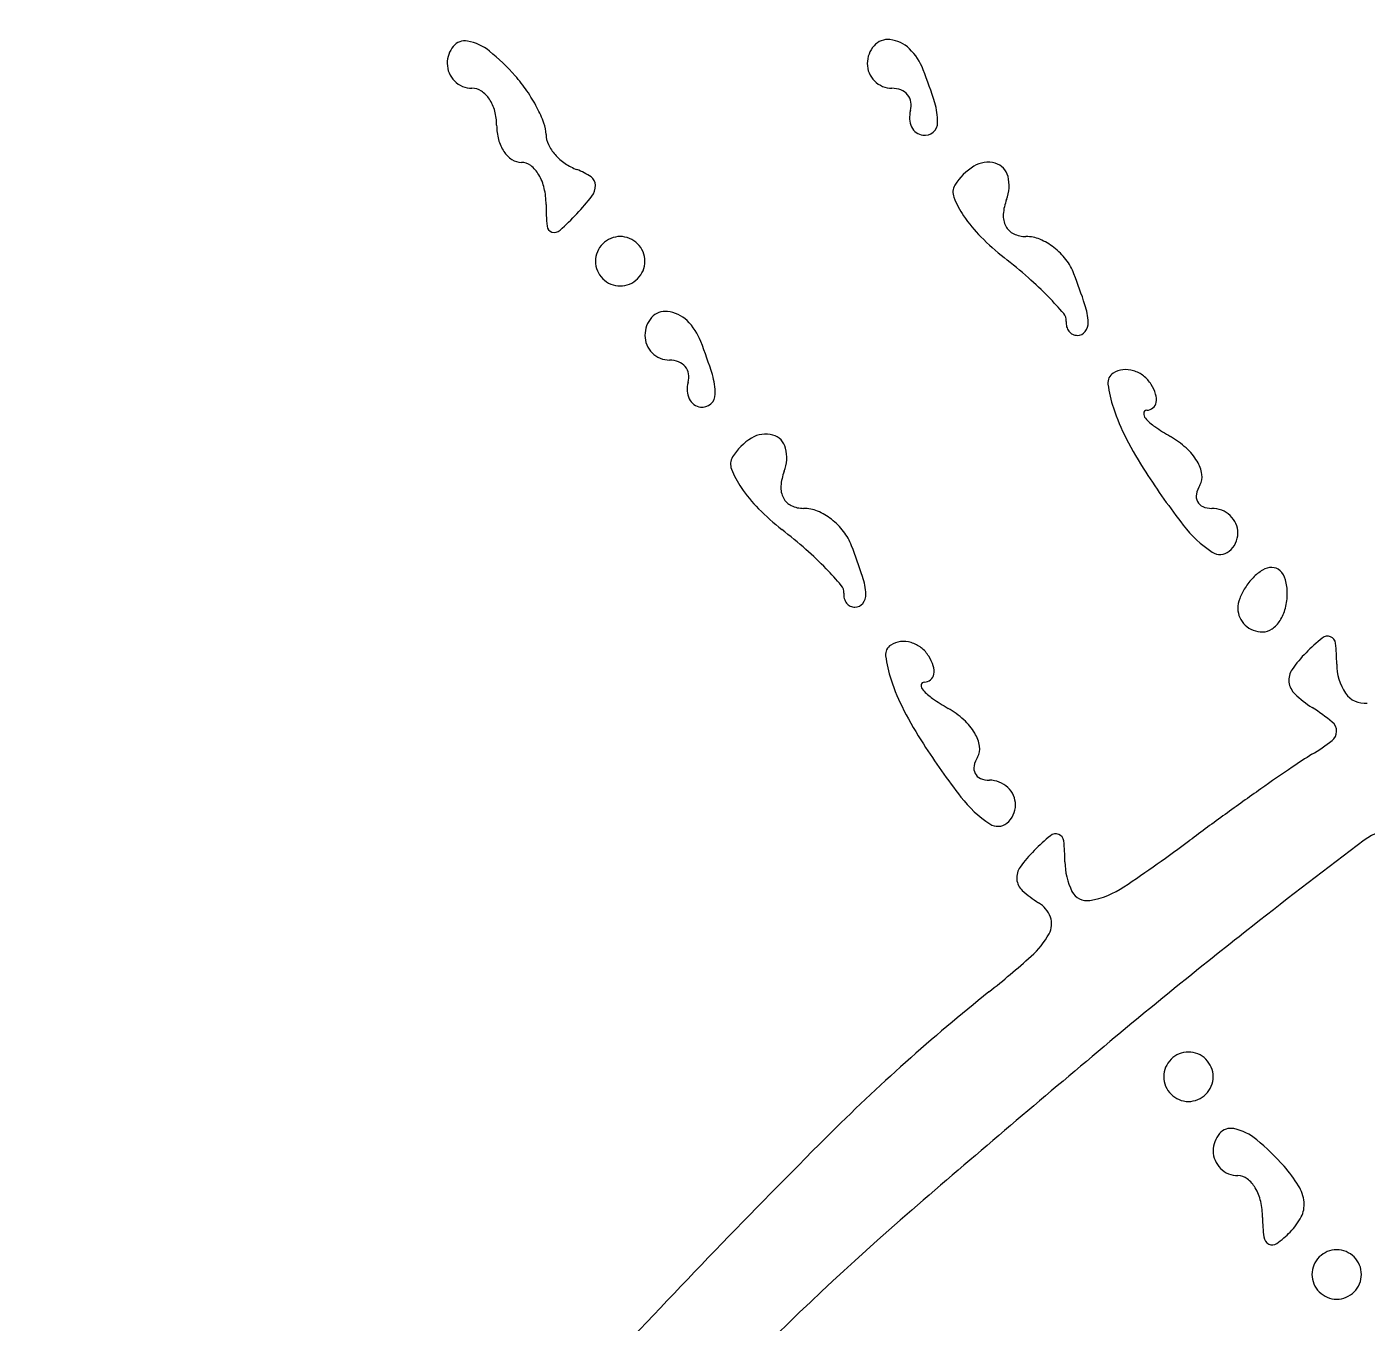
# Model space of a CAD drawing. Header units: metres. Extents: x -22 to 82, y -7 to 32.
# Drawn here: x 10.0209 to 10.1357, y 28.1627 to 28.2737 of the extents above; entities that cross this region are included whole.
import ezdxf

# ---------------------------------------------------------------- set-up
doc = ezdxf.new("R2010")
doc.units = ezdxf.units.M
doc.header["$LTSCALE"] = 2
doc.header["$MEASUREMENT"] = 0
doc.layers.add('ZSILUETAEDIFICIO', color=253, linetype='CONTINUOUS')
doc.layers.add('ZVEREDA', color=253, linetype='CONTINUOUS')

msp = doc.modelspace()

# ---------------------------------------------------------------- hatches: boundary and pattern name
at = {"layer": 'ZVEREDA'}
h = msp.add_hatch(dxfattribs=at)
h.set_pattern_fill('AR-SAND', color=256, scale=0.08)
h.set_pattern_definition([(37.50000000000001, (100.3217642182751, 117.4581959786875), (-0.0050394686487687, 0.1541459015210527), [0, -0.1216, 0, -0.136, 0, -0.13]), (7.499999999999999, (100.3217642182751, 117.4581959786875), (0.1415821364214182, 0.2257716852183792), [0, -0.0656, 0, -0.1096, 0, -0.042]), (327.5, (100.2233642182753, 117.4581959786875), (0.2491313489401196, 0.0004527242829572), [0, -0.04, 0, -0.144, 0, -0.188]), (317.5, (100.2233642182753, 117.4581959786875), (0.2404901283657835, 0.0702140451947399), [0, -0.02, 0, -0.0944, 0, -0.108])])
h.paths.add_polyline_path([(31.4583351261974, 30.10001185127862), (-5.580466054143699, 30.14202237673669), (-5.496152509190097, 24.7095630808688), (0.5053741138006274, 24.71459050236479), (0.5053741138006274, 23.02514520136083), (2.905374113800207, 23.02514520136083), (2.905811148500817, 24.71459050236479), (7.70575982083821, 24.71459050236479), (7.70575982083821, 23.02524487001511), (10.1053227861378, 23.02524487001511), (10.1057598208379, 24.71459050236479), (12.50561829493628, 24.71459050236479), (14.90575982083172, 24.71459050236479), (14.90575982083172, 23.02514520136083), (17.30547676903481, 23.02514520136083), (17.30591380373539, 24.71459050236479), (22.10547676902863, 24.63459050236452), (22.10547676902863, 23.02461800278962), (24.5050398048495, 23.02461800278962), (24.5050398048495, 24.63406330379348), (31.4583221007949, 24.61459050236454), (29.30561829493013, 24.61459050236454), (29.30561829493013, 20.61092766967829), (30.50572014345363, 20.61326742045304), (30.50572014345363, 24.61459050236454), (31.4583221007949, 24.61459050236454)])
h.paths.add_polyline_path([(3.274978631708791, 29.84745587849517), (21.85115500656482, 29.84745587849517), (21.85115500656482, 26.26298918530352), (3.274978631708791, 26.26298918530352)], flags=16)
edge = h.paths.add_edge_path(flags=0)
edge.add_line((4.190763625501631, 28.45334721717251), (4.191796270515823, 28.45334721717251))
edge.add_arc((4.030850849770815, 28.47872758158093), 0.1629343160792154, 351.0385129392877, 357.3660182868147)
edge.add_arc((4.112611057247875, 28.47496619707363), 0.0810876329450389, 344.53720768220717, 357.3660765305271, ccw=False)
edge = h.paths.add_edge_path(flags=0)
edge.add_arc((4.129473601766023, 28.48361260777853), 0.0424070857397566, 8.446156974039805, 17.04280200703507)
edge.add_arc((4.048520085864993, 28.46875624364435), 0.1245244297232045, 3.3254775150875844, 12.657113459455672, ccw=False)
edge.add_arc((4.009668740244905, 28.46649875537224), 0.1634413066505545, 3.325477516473139, 5.867953198212037)
edge.add_arc((4.024461425057098, 28.46801930679646), 0.148570677863494, 5.867861931155238, 8.446156969658695)
edge = h.paths.add_edge_path(flags=0)
edge.add_arc((4.187625943115307, 27.71049756740979), 0.005506773619038, 0, 44.649192788606285, ccw=False)
edge.add_line((4.193132716734738, 27.71049756740979), (4.193170576032799, 27.71059180186387))
edge.add_arc((4.083131412969806, 27.72142825678299), 0.110571452748189, 354.3757511834748, 357.7808422671732)
edge.add_arc((4.083495542828814, 27.72707965905653), 0.1105714527485412, 354.8460124112327, 363.6003750095574)
edge.add_arc((4.265141154600997, 27.71569919341579), 0.0736096129205384, 165.585485692761, 181.0365879312016)
edge = h.paths.add_edge_path(flags=0)
edge.add_ellipse((4.155844521799992, 27.55226263330349), major_axis=(-0.004886144824328529, 0.5517489951021792), ratio=0.0764573230342362, start_angle=264.41174822548277, end_angle=281.9145976805995, ccw=False)
edge.add_arc((-177.0033036909715, 27.24610176780652), 181.2017851309283, -3.410605131648481e-12, 0.07993633669821065, ccw=False)
edge.add_line((4.198481439956822, 27.24610176779618), (4.210484766247419, 27.6590139235833))
edge.add_ellipse((4.18687514976483, 27.77778923014426), major_axis=(0.01575538398604225, -0.1077800230216994), ratio=0.5161088083865675, start_angle=337.05526251174393, end_angle=345.80434126128097, ccw=False)
edge = h.paths.add_edge_path(flags=0)
edge.add_arc((387.0379938681306, 26.57348742740584), 383.1770730560518, 179.7962796488156, 179.8227156500893, ccw=False)
edge.add_arc((63.47661150482531, 27.72394417231078), 59.61364541384286, 179.6242268241421, 179.7962796450261, ccw=False)
edge.add_arc((107.9126775625507, 27.43250698258277), 104.0506671673548, 179.4892207827528, 179.6242268252662, ccw=False)
edge.add_arc((4.908773407262004, 28.32581589378475), 1.043191389333353, 173.5744382351789, 178.1175676432889, ccw=False)
edge.add_arc((3.941956756071903, 28.43638332363668), 0.0700943375474026, 136.9440126095541, 174.9430767679891, ccw=False)
edge.add_arc((3.939591411760631, 28.44492007257332), 0.0627084935053294, 98.57263522089539, 141.1716653543758, ccw=False)
edge.add_arc((3.971787529488921, 28.27408536092594), 0.2365196678389941, 91.78341864015289, 100.1162303726033, ccw=False)
edge.add_arc((4.161354391850892, 22.18584956753244), 6.327705978506592, 91.01273401402932, 91.78341864030182, ccw=False)
edge.add_line((4.049514576590127, 28.51256710557305), (4.169165289891879, 28.51468221717266))
edge.add_line((4.169165289891879, 28.51468221717232), (4.179750299263304, 28.53043944484654))
edge.add_arc((4.190827730734469, 28.52494372944767), 0.0123657743692955, 51.76101418273163, 153.6131534045893, ccw=False)
edge.add_line((4.198481439891822, 28.53465625290397), (4.198481439891822, 28.53636044799151))
edge.add_arc((4.193339192636984, 28.51586697619842), 0.0211287740527576, 75.9140893002533, 183.0668013861589)
edge.add_line((4.172240678425823, 28.51473658199643), (4.049514576590127, 28.51256710557305))
edge.add_arc((4.161354391844498, 22.18584956753244), 6.327705978506354, 91.01273401397248, 91.78341864024476)
edge.add_arc((3.971787529489319, 28.27408536092594), 0.2365196678390667, 91.78341864027549, 100.1162378328985)
edge.add_arc((3.941258338745911, 28.44519436956017), 0.0627084935053418, 100.1162378329312, 120.5228893311077)
edge.add_arc((3.942263761789718, 28.43729516592452), 0.0700943375474093, 117.9506432260986, 158.4595108276586)
edge.add_arc((4.001405707587139, 28.41591235581501), 0.1329691207264811, 159.2459526752788, 175.8968395766796)
edge.add_arc((4.909294928725814, 28.35078371074917), 1.04319138933335, 175.8968395763732, 179.4892207827571)
edge.add_arc((107.9126775622392, 27.43250698108915), 104.0506671670563, 179.4892207819287, 179.6242268244366)
edge.add_arc((63.47661150489225, 27.72394417644966), 59.6136454138861, 179.6242268281098, 179.7962796489794)
edge.add_arc((387.0379938451551, 26.57348740949783), 383.1770730331307, 179.7962796461218, 179.8227156473993)
edge.add_line((3.862755088178147, 27.75911035599103), (3.884622839891307, 27.72070371717251))
edge.add_arc((3.929255688633731, 27.74845655913333), 0.0525576961415898, 211.8734753522308, 222.0820973833024)
edge.add_arc((3.940104661909288, 27.75825274944765), 0.0671749997825091, 222.0818102784924, 230.2563674642507)
edge.add_arc((3.958449832274908, 27.78343227505326), 0.0982851158739191, 231.4181484407944, 254.9741783521728)
edge.add_arc((3.959368323424485, 27.7758030788865), 0.0911999037654329, 253.1739702547738, 268.217256623099)
edge.add_arc((3.968627737210397, 41.24924821526616), 13.56460629090511, 269.9489048779313, 270.3532500274084)
edge.add_arc((4.049525169780992, 16.95504494612499), 10.72985513343538, 89.5075836061958, 89.98540653837108, ccw=False)
edge.add_arc((4.130247462298712, 27.54011210430104), 0.1448483138350315, 64.17034698782749, 85.44946313993978, ccw=False)
edge.add_arc((4.191746138397974, 27.66642980881176), 0.0043674083606586, 1.4282544963651844, 68.34992075025048, ccw=False)
edge.add_arc((4.197384248272812, 27.67701561994579), 0.0105538936861254, 212.0429010611537, 263.0773218994982, ccw=False)
edge.add_arc((4.200612712082403, 27.70999352945552), 0.0404527841329601, 231.8085000024286, 252.4850053579366, ccw=False)
edge.add_arc((4.161788889977004, 27.66257060467501), 0.0208577567284913, 48.53142696656482, 82.63062587060486)
edge.add_arc((4.11933816690663, 27.13308106570912), 0.5520225538390414, 85.31102351279071, 89.99478211468639)
edge.add_arc((4.118411279294634, 16.9552485283175), 10.72985513343608, 89.99478211606726, 90.35325002811415)
edge.add_arc((4.073781246147718, 41.2494889468843), 13.56460629090747, 269.50474175352076, 269.9090879921701, ccw=False)
edge.add_arc((3.956613111675125, 27.77658927219733), 0.0911999037654514, 239.2648217281377, 269.94890487625094, ccw=False)
edge.add_arc((3.940104661909288, 27.75825274944765), 0.0671749997825307, 215.766892496466, 243.3781184107606, ccw=False)
edge.add_line((3.885598753388649, 27.71898970661965), (3.862755088177721, 27.75911035598011))
edge = h.paths.add_edge_path(flags=0)
edge.add_arc((3.982208672812931, 27.77710128656037), 0.0039699795081061, 57.093542815945284, 128.0095147918335, ccw=False)
edge.add_arc((3.983777369758798, 27.77691396217733), 0.0035691351575788, -36.39606693346491, 80.51639118771561, ccw=False)
edge.add_arc((3.985008823383225, 27.77555727172944), 0.0018093348073117, 293.7971605359992, 335.12409378026587, ccw=False)
edge.add_arc((3.984854518882713, 27.77590723729099), 0.002191808038586, 257.1681723130867, 293.7964911424778, ccw=False)
edge.add_arc((3.98554989726631, 27.77896024180501), 0.0053230039216045, 238.282669802615, 257.1684968903267, ccw=False)
edge.add_arc((3.980302814458611, 27.77683864407101), 0.0034331700992157, 99.02971341141892, 315.4979837284754, ccw=False)
edge = h.paths.add_edge_path(flags=0)
edge.add_arc((4.003867887505493, 27.77651366478631), 0.0041965817445002, 179.5419055987072, 270.4580944011244)
edge.add_arc((4.003949051078308, 27.77651352882827), 0.0041965817444636, 269.3499522369119, 383.1232100615633)
edge.add_arc((4.003864094692489, 27.77672872215237), 0.0041965817444639, 19.96411019100292, 182.4788541983977)
edge = h.paths.add_edge_path(flags=0)
edge.add_arc((3.979353550216473, 28.42993420992462), 0.0009651872828333, 125.0907544769644, 237.6009057839097)
edge.add_arc((3.995965221876986, 28.40704187017155), 0.0279429480104366, 127.8062335931203, 268.779035296377)
edge.add_line((3.995369806797299, 28.37910526650563), (4.002718144077988, 28.38645734180113))
edge.add_arc((4.10007393273122, 28.38764962442366), 0.0973630891154655, 166.3647067637932, 180.7016464897838, ccw=False)
edge.add_arc((3.991574634341134, 28.42003595056144), 0.0167827455633406, 325.7976337708378, 488.477492724186)
edge.add_arc((3.995342312636922, 28.45231582363164), 0.0238394652163404, 233.4109544616884, 272.5958997522416)
edge.add_arc((3.987035091752404, 28.42505208948006), 0.0100004255996245, 20.17316381762081, 145.4473270086913)

# ---------------------------------------------------------------- linework, layer by layer
at = {"layer": 'ZSILUETAEDIFICIO'}
for centre, radius, start, end in [((10.05926056609562, 28.27051156450926), 0.0023262869863181, 140.8533679700917, 179.999957024464), ((10.05844722426792, 28.27117365910595), 0.001277528585414, 79.7795377322717, 140.8537067130505), ((10.05793542401463, 28.26833528495951), 0.0041616761709196, 51.02519714763803, 79.77886607582604), ((10.04918482558134, 28.25751912465103), 0.0180743429445601, 41.36193087742024, 51.02589323190267), ((10.09518205939301, 28.27051158091245), 0.0022927802834161, 138.3574315333408, 180.0003663064527), ((10.09465754242981, 28.27097795346003), 0.0015909103539334, 83.70328894718182, 138.3570886240966), ((10.094520477792, 28.26973551688599), 0.0028408844957049, 45.84961039004155, 83.70387929298451), ((10.09302650946691, 28.26819664417718), 0.0049856620061022, 20.99348345998947, 45.84903031112815), ((10.05903256998161, 28.27051158941055), 0.0020982908724627, 180.0006323074643, 202.6246928853807), ((10.09498756998192, 28.27051158940947), 0.0020982908724451, 180.0006322764197, 202.6246928519422), ((10.05906122961849, 28.27052347532327), 0.0021293174229968, 202.6232414673759, 224.9992115355853), ((10.0524523711922, 28.26039616121477), 0.0137207015160601, 34.48271882309994, 41.36141729802721), ((10.09501622961781, 28.27052347532327), 0.0021293174226753, 202.6232414720938, 224.9992115442445), ((10.05364863908451, 28.25308630044867), 0.0471631342328653, 17.35199744817643, 20.99318161337336), ((10.0590611881787, 28.27052351676252), 0.0021293174227384, 225.0007884644147, 247.3767585358996), ((10.05904930226484, 28.27049485712593), 0.0020982908719275, 247.3753071490038, 269.9993677235803), ((10.0590492854642, 28.26694357134767), 0.0014529949063685, 56.28186751974362, 90.00025058175747), ((10.05847845454602, 28.26608829282281), 0.002481269816761, 33.68972275914614, 56.2811010655135), ((10.05218804653049, 28.26021443014412), 0.0140414719737303, 27.72279008698967, 34.48333475473525), ((10.09501618817848, 28.27052351676252), 0.0021293174227384, 225.0007884644147, 247.3767585358996), ((10.0950043022647, 28.27049485712593), 0.0020982908719275, 247.3753071490038, 269.9993677235803), ((10.09500430840512, 28.26630799835135), 0.0020885679030476, 68.47027624744041, 90.00080367121862), ((10.09524764829101, 28.2669249092595), 0.0014253987190432, 39.80499403431156, 68.46887191090808), ((10.05767867971173, 28.26555510876483), 0.0034424800046196, 14.84201828874485, 33.68983058941453), ((10.09533642343632, 28.26699887522147), 0.0013098479083298, 9.652101876917415, 39.80539092403471), ((10.09498487846278, 28.26693907078834), 0.0016664435313861, 344.4762048491748, 9.652650250082255), ((10.09341126298412, 28.26551046833384), 0.0055046872271082, 359.6614384862944, 17.3530690970295), ((10.05642957460282, 28.26522407917315), 0.0047347045065357, 359.9998436623675, 14.84227105837175), ((10.05415680099873, 28.26124917453154), 0.011817356399263, 20.65052826095055, 27.72224918670631), ((10.09883764720212, 28.26586888104367), 0.0023321978689159, 164.4762265470816, 182.9208364157786), ((10.09818057289132, 28.26583532967902), 0.0016742675208132, 182.919953146504, 206.5644094412795), ((10.0658989836158, 28.26522405333668), 0.0047347045065238, 179.999843684384, 194.8422710810539), ((10.06260220783841, 28.26443207807392), 0.0027920712709801, 0.0002704687845497524, 20.65089578766559), ((10.09789114097413, 28.26569063578978), 0.0013506826694578, 206.5650930433975, 233.3497202921295), ((10.09780816209079, 28.26557911977517), 0.0012116815308488, 233.3500179937054, 262.4057076095124), ((10.09779635142939, 28.26549042087896), 0.0011221997692989, 262.4049330348536, 310.9069369068707), ((10.0978014432755, 28.26548455269955), 0.0011144304455375, 310.9066483622269, 359.6600863251186), ((10.064649878507, 28.26489302374176), 0.0034424800037987, 194.8420182687308, 213.6898305673759), ((10.0673244134571, 28.26443211069596), 0.0019301343478288, 180.0005771276265, 206.051343605214), ((10.06910378605812, 28.26530184915464), 0.0039106928136348, 206.0501031441229, 221.4121175417206), ((10.06385010367401, 28.26435983968628), 0.0024812698182625, 213.6897227591461, 236.2811010626247), ((10.0632792727549, 28.26350456116052), 0.001452994906472, 236.2818675247009, 270.0002505817574), ((10.069663368725, 28.26579549587814), 0.0046568964348052, 221.4130206028392, 235.5224737042101), ((10.06327926444263, 28.26073376423631), 0.0013178020180398, 52.24678315479512, 89.99936230536933), ((10.06240179447849, 28.25960049948799), 0.0027510649124188, 30.46666815798878, 52.24841555116916), ((10.06960676466147, 28.26571301085448), 0.0045568574517778, 235.5220725897833, 249.8634797691657), ((10.06614342323724, 28.25626742765303), 0.0055036482929314, 55.66462251692084, 69.86425808053556), ((10.10461819792613, 28.2574967519555), 0.0049629486388698, 121.639366132013, 148.2826912782241), ((10.10322585386962, 28.25975650490301), 0.0023086869042916, 74.48054181245124, 121.6395006618846), ((10.10342688651582, 28.26048052467331), 0.0015572757305985, 13.71587870722634, 74.47981059875747), ((10.06121065459931, 28.2588998893093), 0.0041329725902719, 13.02433637825252, 30.46557160090794), ((10.06876040160682, 28.26009873254867), 0.0008638775026885, 359.9989192837146, 55.66305826263999), ((10.06807324790563, 28.26009870009995), 0.0015510312037736, 322.7138406903783, 0.0005967439540558026), ((10.10138927291862, 28.25949232847512), 0.001167124308082, 148.2828592351945, 201.3884352240214), ((10.10172414644222, 28.26006492513534), 0.0033100012464174, 339.006294273019, 13.71615255468123), ((10.05929189003632, 28.25845610576226), 0.0061023890731491, 359.999629054397, 13.02381793763857), ((10.05450476819462, 28.27043025843966), 0.018605201936613, 316.6681360510613, 322.713042893422), ((10.10779864224222, 28.26200256202549), 0.0080505309939116, 201.387914600495, 214.1765642740186), ((10.10895135040593, 28.25729160772596), 0.0044310430363939, 159.0067212002072, 175.8672623712925), ((10.0852597595115, 28.25845601348902), 0.0198654804022103, 179.9998478157725, 185.3796207334096), ((10.06606924726864, 28.25664887805181), 0.0005900686391848, 185.3811211417348, 253.3019536732251), ((10.0486488311214, 28.27595441631433), 0.0266555633686155, 312.3044183515766, 316.6686832287836), ((10.1117175015263, 28.26466352434181), 0.0127874264473556, 214.176752962977, 224.6719559204345), ((10.10642284710212, 28.25747430570482), 0.0018959478687447, 175.8672741531185, 207.655574995974), ((10.10605430198689, 28.25728114601384), 0.0014798515252502, 207.6544243433596, 244.7269042741085), ((10.0661062076444, 28.25677200133515), 0.0007186198421401, 253.2999530793061, 312.3033761942776), ((10.0717511881783, 28.25357961574451), 0.0021293174234792, 112.6232414410386, 134.9992115139558), ((10.07173930226483, 28.25360827538231), 0.0020982908719379, 90.0006322764197, 112.6246928509962), ((10.07173925595433, 28.25360827538231), 0.0020982908719275, 67.37530714900383, 89.9993677235803), ((10.07172737004041, 28.25357961574565), 0.0021293174227384, 45.0007884644147, 67.37675853589961), ((10.1178342840733, 28.27071064885428), 0.0213887486477905, 224.6719304617319, 231.8114244012577), ((10.10647686632302, 28.25817627078646), 0.0024697045323634, 244.7278499873875, 270.0002966417357), ((10.10647686690231, 28.25260167351178), 0.0031048927424093, 67.4131626710614, 89.99977473515328), ((10.10566323718399, 28.25064571092713), 0.0052233315425615, 52.11352928059834, 67.41348440416948), ((10.071722569982, 28.25359154309768), 0.002098290872837, 157.3753071194073, 179.9993676925357), ((10.071751229618, 28.25357965718604), 0.0021293174221787, 135.0007884860441, 157.3767585561473), ((10.07172732860113, 28.25357965718496), 0.0021293174226753, 22.6232414720938, 44.99921154424447), ((10.07175598823713, 28.25359154309888), 0.0020982908724451, 0.0006322764196846798, 22.62469285194217), ((10.10535008046031, 28.25024318282254), 0.0057333276279937, 37.49722519445973, 52.11392547064872), ((10.071722569982, 28.25359158941052), 0.0020982908728825, 180.0006323074643, 202.6246928805928), ((10.07175598823713, 28.25359158940938), 0.0020982908723822, 337.3753071480579, 359.9993677235803), ((10.07411072585799, 28.21512499625601), 0.049332636503951, 48.68839525576019, 51.81150945410001), ((10.10602990734313, 28.25076487895132), 0.0048763962223145, 20.99299237685593, 37.4963030554529), ((10.071751229618, 28.25360347532211), 0.0021293174221929, 202.6232414438527, 224.9992115139558), ((10.0717511881783, 28.25360351676363), 0.0021293174236129, 225.0007884860441, 247.3767585589613), ((10.07172737004041, 28.25360351676255), 0.0021293174226753, 292.6232414641004, 314.9992115355853), ((10.07172732860113, 28.2536034753233), 0.002129317422616, 315.0007884557555, 337.3767585279062), ((10.08657330033952, 28.22930503720573), 0.0304543599925003, 44.2059364760111, 48.68841579214764), ((10.05758987793641, 28.23217665520417), 0.0567604834839011, 18.16149074850219, 20.99359155429639), ((10.07173930226483, 28.25357485712584), 0.0020982908719275, 247.3753071490038, 269.9993677235803), ((10.07173925595433, 28.25357485712584), 0.0020982908719379, 270.0006322764197, 292.6246928509962), ((10.08653738714412, 28.22927034494847), 0.0305042927573683, 40.5848226390925, 44.20561462617007), ((10.10598309708598, 28.24805148021716), 0.0058300041139568, 3.08923604388809, 18.16169740555153), ((10.07614705939324, 28.24724658091151), 0.0022927802838708, 138.3574315163526, 180.0003662837326), ((10.0756225424295, 28.24771295346051), 0.0015909103532914, 83.70328894537309, 138.3570886254439), ((10.0754854777922, 28.24647051688504), 0.002840884496559, 45.84961040281983, 83.70387930409882), ((10.10901431275329, 28.24852505521596), 0.0009077380200406, 354.7925006336019, 40.58574770795982), ((10.0739915094675, 28.24493164417737), 0.0049856620056223, 20.99348345942816, 45.84903031307321), ((10.11122462582975, 28.24832356631424), 0.0013117397730799, 174.7906323818316, 194.910565450102), ((10.11098743050363, 28.24826045502965), 0.0010662919084626, 194.9130759940864, 218.4146690738311), ((10.11089044885583, 28.24818352453877), 0.0009425028132933, 218.4135569528994, 243.6441173639306), ((10.11086677539814, 28.24812331222893), 0.0008767459747889, 270.0002425282811, 321.4533253898159), ((10.1106414037429, 28.24830289665852), 0.0011649177121398, 321.4527187827546, 3.08878083815712), ((10.07595256998161, 28.24724658941028), 0.0020982908723753, 180.0006323012502, 202.6246928796467), ((10.07598122961801, 28.24725847532204), 0.0021293174221929, 202.6232414438527, 224.9992115139558), ((10.0346136390842, 28.22982130045585), 0.0471631342306832, 17.35199743974814, 20.99318160491031), ((10.11086677365464, 28.24813575011478), 0.0008891838606527, 243.6444409484495, 270.0003514806946), ((10.0759811881787, 28.24725851676362), 0.0021293174237878, 225.000788477385, 247.3767585476727), ((10.07596930226489, 28.24722985712583), 0.0020982908719275, 247.3753071490038, 269.9993677235803), ((10.07596930840492, 28.24304299835245), 0.00208856790199, 68.47027623598741, 90.00080365873823), ((10.0762126482912, 28.24365990925827), 0.001425398719771, 39.80499406940559, 68.46887194469016), ((10.07630142343601, 28.24373387522115), 0.0013098479088162, 9.652101883392666, 39.80539091894729), ((10.07594987846352, 28.2436740707883), 0.0016664435309479, 344.4762048449838, 9.65265025269222), ((10.11443521088833, 28.24320594188003), 0.0009466328261696, 121.7180045402453, 187.4078421395462), ((10.11499854530322, 28.24229434378162), 0.0020182469143368, 96.39912485865683, 121.7161728395623), ((10.11503166812031, 28.24199964247083), 0.002314803787937999, 73.55623763826397, 96.40087932696788), ((10.11496613565015, 28.24177764570879), 0.0025462709928756, 51.903491021767, 73.55600066610022), ((10.07980264720231, 28.24260388104386), 0.0023321978689275, 164.4762265524596, 182.9208364213617), ((10.07437626298474, 28.24224546833244), 0.005504687226646999, 359.6614385028267, 17.35306911340452), ((10.12455073954581, 28.24452109095682), 0.0111472963886626, 187.4076555053179, 198.2346840293229), ((10.11481204889949, 28.24158116675846), 0.0027959642113654, 31.71685099673588, 51.90273458505327), ((10.11392069197132, 28.24103021087018), 0.0038438523545175, 18.07743622035185, 31.71787061832077), ((10.079145572892, 28.24257032967904), 0.0016742675212199, 182.9199531457213, 206.5644094343136), ((10.07885614097432, 28.24242563578883), 0.0013506826689995, 206.5650930088852, 233.3497202536106), ((10.07876644327573, 28.24221955270013), 0.0011144304455402, 310.9066483215909, 359.6600863017468), ((10.11617262044891, 28.24176530153647), 0.0014749833936763, 350.1939253745461, 18.0763861293163), ((10.0787731620905, 28.24231411977581), 0.0012116815314648, 233.3500180129596, 262.4057076350885), ((10.07876135142965, 28.2422254208783), 0.0011221997684856, 262.4049330302539, 310.9069369121464), ((10.13103228219211, 28.24665634299413), 0.0179714957065411, 198.2343225949169, 207.2828096371027), ((10.11713125961913, 28.24054236987706), 0.0005824106814383, 175.0408881269517, 222.1849129229219), ((10.11681790247872, 28.24056955308049), 0.0002678767030132, 92.14973625504089, 175.0394658633141), ((10.11677354990772, 28.24174932656734), 0.0009127301882819, 272.1539213002827, 308.9115646858911), ((10.1168560381391, 28.24164717512946), 0.0007814319628286, 308.9099464717823, 350.1942905017452), ((10.12021327887601, 28.24333559975213), 0.0047418548551462, 222.1858433106175, 235.3057478528), ((10.12895787643922, 28.2559676407098), 0.0201053324978291, 235.3066091432537, 239.7934412714261), ((10.0855831979263, 28.23423175195569), 0.0049629486387502, 121.639366133395, 148.2826912804457), ((10.08419085387033, 28.23649150490314), 0.0023086869043366, 74.48054182334855, 121.6395006744366), ((10.08439188651593, 28.2372155246735), 0.0015572757305985, 13.71587869909644, 74.47981059875747), ((10.14504792020011, 28.25388528611768), 0.0337415853519922, 207.2831981236085, 212.9300439098397), ((10.11480652514339, 28.23165953422614), 0.008021963574149, 47.89551358161417, 59.79362596370488), ((10.08268914644279, 28.23679992513604), 0.0033100012458139, 339.006294260025, 13.71615254508287), ((10.11677361591703, 28.23383637838543), 0.0050880077827251, 31.16001835084749, 47.8942729007436), ((10.08235427291925, 28.23622732847502), 0.0011671243085055, 148.2828592469298, 201.3884352158753), ((10.11840484488653, 28.23482268106278), 0.0031817809023088, 9.558245155993594, 31.1607821909566), ((10.0887636422419, 28.23873756202352), 0.0080505309928898, 201.3879145896273, 214.1765642633105), ((10.08991635040613, 28.23402660772587), 0.0044310430368999, 159.006721199586, 175.8672623717104), ((10.1737906443625, 28.27250101251343), 0.0679861391016263, 212.9299289898986, 217.6201941449803), ((10.120224686483, 28.23512908055096), 0.0013363259234509, 328.2842300694329, 9.559922810712655), ((10.09268250152599, 28.24139852434183), 0.0127874264473556, 214.176752962977, 224.6719559204345), ((10.08738784710184, 28.2342093057058), 0.0018959478686791, 175.8672741805345, 207.6555750267057), ((10.12203690292543, 28.23347576976937), 0.0009924010734401, 168.7845143671854, 207.036477259468), ((10.1233075026673, 28.23322378713726), 0.002287746182045, 148.2813546115005, 168.7835264629467), ((10.08701930198711, 28.23401614601346), 0.0014798515250392, 207.654424327769, 244.7269042506816), ((10.08744186632271, 28.23491127078648), 0.0024697045323634, 244.7278499873875, 270.0002966417357), ((10.12197255250999, 28.23344294997315), 0.0009201645547117, 207.0375864821414, 247.1547177538154), ((10.12237448214574, 28.23439685585663), 0.0019552896027746, 247.1531752915323, 269.99917845967), ((10.09879928407298, 28.2474456488543), 0.0213887486477905, 224.6719304617319, 231.8114244012577), ((10.08744186690251, 28.22933667351197), 0.003104892742182, 67.41316267879374, 89.99977474354303), ((10.08662823718282, 28.22738071092732), 0.0052233315429108, 52.11352927119425, 67.4134843949465), ((10.08631508046003, 28.22697818282251), 0.0057333276279937, 37.49722519445973, 52.11392547064872), ((10.12237445456162, 28.23009080468097), 0.0023507615730978, 68.67167842951363, 90.00001101719226), ((10.12241057490132, 28.23018329180996), 0.0022514713525923, 46.64214260011067, 68.67187846752294), ((10.12248537054782, 28.23026252347478), 0.0021425124373936, 23.98842191217409, 46.64175957227564), ((10.05507572585773, 28.1918599962558), 0.0493326365041218, 48.6883952559345, 51.81150945426483), ((10.08699490734278, 28.22749987894946), 0.0048763962234217, 20.99299239489856, 37.49630307240733), ((10.12810050012814, 28.23728921508433), 0.0103019995279693, 217.6202449741946, 236.5197298158771), ((10.12260469488251, 28.23032656178026), 0.0020095842269306, 309.2144645256112, 0.000127553803594176), ((10.1226292893555, 28.23032656074986), 0.0019849897540257, 0.0001588778879136707, 23.988544859979), ((10.03855487793663, 28.20891165520436), 0.0567604834838196, 18.16149074828591, 20.99359155407624), ((10.06753830034199, 28.20604003720564), 0.0304543599907029, 44.20593647989083, 48.6884157959958), ((10.1230967013073, 28.22972362741996), 0.0012313810627103, 236.5193908544533, 309.2140446516908), ((10.06750238714019, 28.20600534494866), 0.0305042927599832, 40.58482263432386, 44.20561462141631), ((10.12897741492381, 28.22351651694169), 0.0042761992048996, 121.7175508130449, 135.6370356907912), ((10.1275329239231, 28.22585375172554), 0.0015286146864328, 90.0260431105626, 121.7176733275044), ((10.12753268406661, 28.22637502872396), 0.0010073376328935, 46.74145390557726, 90.02587723856888), ((10.12708186037997, 28.2258959245213), 0.0016651999536039, 15.13117282117539, 46.74163590509664), ((10.08997931275348, 28.22526005521547), 0.0009077380199993, 354.792500662185, 40.58574774843589), ((10.08694809708572, 28.22478648021894), 0.0058300041138219, 3.089236026040431, 18.16169738718633), ((10.12936616902488, 28.22299679002782), 0.0049073247628171, 147.3226608337911, 159.5103471445823), ((10.12978070794563, 28.22273083374654), 0.0053998440600765, 135.6366025988991, 147.3221384375985), ((10.12437465799874, 28.225163918173), 0.0044696211107564, 359.9996549271413, 15.13076097381428), ((10.09218962582941, 28.22505856631426), 0.0013117397726404, 174.7906323800264, 194.9105654552078), ((10.0919524305034, 28.22499545502848), 0.0010662919077562, 194.9130759413462, 218.4146690259544), ((10.09160640374265, 28.22503789665876), 0.0011649177121276, 321.4527187827546, 3.088780827002366), ((10.12706486167389, 28.22385677067064), 0.002450582564683, 159.5110204544397, 180.0006877762794), ((10.12372441467338, 28.22516384609628), 0.005119864436182, 345.7447077474438, 0.0005053551688704996), ((10.09185544885551, 28.22491852454016), 0.0009425028143139, 218.4135570178676, 243.6441174255187), ((10.09183177365483, 28.22487075011446), 0.0008891838604253, 243.6444409419359, 270.0003514806946), ((10.09183177539742, 28.22485831222878), 0.0008767459748612, 270.0002425877389, 321.4533254315789), ((10.12647584660573, 28.22385676529177), 0.0018615674963757, 180.0007398387543, 204.0743547034896), ((10.12516184910672, 28.22479870449092), 0.0036367777439354, 327.3223834703504, 345.7437675533189), ((10.12661786781089, 28.22392017025396), 0.0020170995193976, 204.0731119200206, 226.7409743686013), ((10.12669256971981, 28.22399955796664), 0.0021261077031537, 226.7410169546535, 248.7475912447412), ((10.1260733982096, 28.22421398014353), 0.0025538076016715, 304.9370861550453, 327.3228174182173), ((10.09596354530342, 28.21902934378255), 0.0020182469135631, 96.39912487436152, 121.7161728531279), ((10.09599666811999, 28.21873464247051), 0.002314803788164, 73.55623763986806, 96.40087932633847), ((10.12672928275848, 28.22409401289002), 0.0022274466359734, 248.7481436755712, 269.9999061408913), ((10.12672926572549, 28.223275085664), 0.001408519410122, 270.0005444396617, 304.9376941098565), ((10.1438898918484, 28.20664487601084), 0.0190093658395048, 129.3739227293772, 135.0001545087104), ((10.13229311506049, 28.22077612263166), 0.0007288471673252, 69.73763098521104, 129.3734952311491), ((10.13231472096032, 28.22083462161714), 0.0006664857521414, 6.203424776557346, 69.73844841669705), ((10.09540021088813, 28.21994094187977), 0.000946632826111, 121.7180045095868, 187.407842112247), ((10.09593113565029, 28.21851264570751), 0.0025462709938372, 51.90349104070688, 73.55600068316237), ((10.09577704889833, 28.21831616675831), 0.002795964212386, 31.71685098204134, 51.90273456594072), ((10.13770557144673, 28.2128291100895), 0.0102634770929939, 134.9999454179652, 145.3867408891699), ((10.11651183408298, 28.21911698149148), 0.0165624450266694, 0.0002932260939935582, 6.203223532363189), ((10.10551573954652, 28.22125609095917), 0.0111472963898059, 187.4076555151445, 198.2346840396957), ((10.09488569197151, 28.21776521087014), 0.0038438523545175, 18.07743622035185, 31.71787061832077), ((10.0971376204491, 28.21850030153615), 0.0014749833937469, 350.1939253832487, 18.07638613771699), ((10.13753067681839, 28.21911707806896), 0.0044563977089794, 180.0001519024285, 214.0120328358308), ((10.11199728219182, 28.22339134299119), 0.0179714957051862, 198.2343225864128, 207.2828096287255), ((10.09778290247891, 28.21730455308034), 0.0002678767030132, 92.14973625504089, 175.0394658717222), ((10.09773854990749, 28.21848432656731), 0.0009127301885675, 272.1539213288072, 308.9115647080949), ((10.09782103813882, 28.21838217512965), 0.0007814319633154, 308.9099464872512, 350.194290491), ((10.13057283580272, 28.21775209416325), 0.0015967770313294, 145.3868236574928, 186.430218205236), ((10.1306122041903, 28.21775650785912), 0.0016363920554588, 186.4294109357845, 226.7993931053579), ((10.09809625961879, 28.21727736987748), 0.000582410681399, 175.0408881715294, 222.184912986118), ((10.10117827887572, 28.22007059974999), 0.004741854853435001, 222.1858432959898, 235.3057478387285), ((10.13692447630248, 28.22447843457513), 0.0108575133533189, 226.8000517626581, 236.78519622088), ((10.13545169590247, 28.21771414560794), 0.0019483344842735, 214.01186749707, 276.8493921712329), ((10.10992287643899, 28.23270264071544), 0.0201053325025028, 235.3066091524552, 239.7934412807084), ((10.09577152514362, 28.20839453422815), 0.0080219635723805, 47.89551357423645, 59.79362595634758), ((10.11907098997631, 28.19721066350587), 0.0217350979733513, 51.20500960493047, 56.78543215467325), ((10.12601292020031, 28.23062028612213), 0.0337415853544643, 207.283198130135, 212.9300439163269), ((10.09773861591682, 28.21057137838386), 0.0050880077839059, 31.16001836353311, 47.89427291278383), ((10.13204975928397, 28.21335590131963), 0.0010199547970748, 359.7466470441232, 51.20452200329381), ((10.09936984488633, 28.21155768106274), 0.0031817809026979, 9.5582451546328, 31.16078218670963), ((10.13207962547469, 28.21335578109301), 0.000990088366646, 307.1779958602195, 359.7459619982433), ((10.15475564436272, 28.24923601251362), 0.0679861391017651, 212.9299289900657, 217.6201941451359), ((10.10118968648274, 28.21186408055132), 0.0013363259238239, 328.2842300528429, 9.559922788250569), ((10.12030432654203, 28.22888103219731), 0.0204757519888671, 301.3570261410499, 307.1788582268576), ((10.10427250266713, 28.209958787137), 0.0022877461821645, 148.2813546066714, 168.7835264573521), ((10.15066194095172, 28.17906310632031), 0.0378630043515229, 121.3568791855618, 124.3947526668848), ((10.10300190292512, 28.21021076976979), 0.0009924010733517, 168.7845143929377, 207.0364772947856), ((10.10293755251021, 28.21017794997317), 0.0009201645547117, 207.0375864821414, 247.1547177538154), ((10.26932234219541, 28.00572850844799), 0.247922933045167, 124.3945697247383, 125.1527047138797), ((10.10333948214591, 28.21113185585551), 0.0019552896017269, 247.1531752786119, 269.9991784463298), ((10.10333945456182, 28.2068258046798), 0.0023507615742347, 68.67167843960729, 90.00001102826569), ((10.103375574902, 28.20691829180993), 0.0022514713524269, 46.64214260850386, 68.6718784782925), ((10.10345037054799, 28.2069975234748), 0.0021425124373936, 23.98842191217409, 46.64175957227564), ((10.2865614379491, 27.98124589794884), 0.277865956244867, 125.1524960380596, 125.926673666182), ((10.10906550012834, 28.21402421508293), 0.0103019995270822, 217.6202449681743, 236.5197298095739), ((10.10359428935521, 28.20706156074993), 0.0019849897543487, 0.0001588713220274751, 23.98854484865397), ((10.1035696948822, 28.20706156178062), 0.0020095842273854, 309.2144645174067, 0.0001275408411799606), ((10.28579240161181, 27.98231143753497), 0.2765518841764296, 125.9271840022043, 126.7041117962191), ((10.10406170130699, 28.20645862741964), 0.0012313810625341, 236.519390848614, 309.2140446583782), ((10.13813091636101, 28.20046988289914), 0.0044766833548419, 89.99983683707667, 126.9868112456913), ((10.12062489184865, 28.18972487601081), 0.0190093658395048, 129.3739227293772, 135.0001545087104), ((10.10902811506074, 28.20385612263203), 0.0007288471669737, 69.73763100637117, 129.3734952538367), ((10.10904972096, 28.20391462161666), 0.0006664857525680001, 6.203424811191924, 69.73844843024322), ((10.0932468340832, 28.20219698149145), 0.0165624450266694, 0.0002932260939935582, 6.203223532363189), ((10.04030966606362, 28.31160346138023), 0.1341730973149021, 303.7560394917389, 306.7038593675014), ((10.51067617798, 27.70585302833325), 0.6236986183467718, 126.9870462536198, 128.0955963502732), ((10.1152018295063, 28.19514785068151), 0.0113400595186247, 134.9999457818433, 144.4213949891217), ((10.10726368132214, 28.20082653342968), 0.0015798528431445, 144.4216653098587, 184.727888626405), ((10.11541625892391, 28.20219704433003), 0.0056069798143172, 179.9997759657228, 206.8680444255157), ((10.10713289770524, 28.20081570566106), 0.0014486217687612, 184.7274429555319, 227.4694726134899), ((10.11245160247583, 28.20661393422148), 0.0093167902262507, 227.4698301294098, 238.2829096208095), ((10.11170791260091, 28.20031830146479), 0.0014498765914474, 206.86835280728, 279.7381967945695), ((10.11067930608601, 28.20631181898244), 0.0075310182272651, 279.7382189300862, 303.7562997725556), ((10.1062603812772, 28.19659622561727), 0.002459699301981, 20.54379469820958, 58.28232342437072), ((10.10696854281898, 28.19686162257955), 0.0017034398777489, 330.9081510822331, 20.54350883260835), ((10.10196157348423, 28.19964742249078), 0.0074332237359284, 311.8232237236284, 330.9088958152253), ((10.42797603909023, 27.81134030185513), 0.4896580355102476, 128.0955371895826, 129.9344630633547), ((10.05087221941241, 28.25674191142963), 0.0840485144202856, 308.5978031422666, 311.822884265476), ((10.20814537640192, 28.05971398945803), 0.1680523541738098, 128.5978568749892, 134.9649879198375), ((11.08820349572781, 27.02268299251483), 1.518191285373294, 129.9344970299739, 130.7256340110366), ((10.12039618817863, 28.18378461574554), 0.0021293174226753, 112.6232414641004, 134.9992115355853), ((10.12038430226471, 28.18381327538214), 0.0020982908719379, 90.0006322764197, 112.6246928509962), ((10.12038425595412, 28.18381327538214), 0.0020982908719275, 67.37530714900383, 89.9993677235803), ((10.12037237004071, 28.18378461574446), 0.0021293174236129, 45.00078848604417, 67.37675855896137), ((10.12036756998143, 28.18379654309899), 0.0020982908719275, 157.3753071490141, 179.9993677235803), ((10.12039622961791, 28.18378465718484), 0.002129317422616, 135.0007884557555, 157.3767585279062), ((10.12037232860101, 28.18378465718598), 0.0021293174221929, 22.6232414438527, 44.99921151395584), ((10.12040098823741, 28.1837965430978), 0.0020982908723753, 0.0006323074643410529, 22.62469287964676), ((10.12036756998191, 28.1837965894095), 0.0020982908724451, 180.0006322764197, 202.6246928519422), ((10.1204009882369, 28.18379658941063), 0.002098290872837, 337.3753071194072, 359.9993676925357), ((10.12039622961791, 28.18380847532336), 0.0021293174226753, 202.6232414720938, 224.9992115442445), ((10.12039618817863, 28.18380851676267), 0.0021293174227384, 225.0007884644147, 247.3767585358996), ((10.12037237004071, 28.1838085167638), 0.0021293174234792, 292.6232414410386, 314.9992115139558), ((10.12037232860101, 28.18380847532228), 0.0021293174221787, 315.0007884860442, 337.3767585561473), ((10.12038430226519, 28.18377985712578), 0.0020982908719275, 247.3753071351691, 269.999367711152), ((10.12038425595372, 28.18377985712578), 0.002098290871903, 270.000632288848, 292.6246928648309), ((10.59851311687473, 27.66886782806984), 0.7204541053238666, 134.9649294513842, 137.1249163828732), ((10.1247999072873, 28.17745157291677), 0.0023006281776457, 139.9852695693809, 180.0001659313563), ((10.12400974248089, 28.17811492765782), 0.0012689305797541, 77.77666383854242, 139.9846294076775), ((10.12331531010639, 28.17490900479362), 0.0045492015644101, 50.24005422910714, 77.77764354493873), ((10.12459756998143, 28.17745158940926), 0.0020982908719379, 180.0006322764197, 202.6246928509859), ((10.1125503052597, 28.16197037217381), 0.0213805278167263, 41.50179874437521, 50.23952354857835), ((10.12462622961831, 28.17746347532335), 0.0021293174229968, 202.6232414673759, 224.9992115355853), ((10.12462618817864, 28.17746351676266), 0.0021293174227384, 225.0007884644147, 247.3767585358996), ((10.12461430226472, 28.177434857126), 0.0020982908719275, 247.3753071490038, 269.9993677235803), ((10.12461426444247, 28.17401876423617), 0.0013178020180398, 52.24678315479512, 89.99936230536933), ((10.11927788539174, 28.16792267778584), 0.0123977511571563, 31.83234176021904, 41.50225228052668), ((10.1237367944793, 28.17288549948694), 0.0027510649126032, 30.46666818320723, 52.24841557774919), ((10.12254565459872, 28.17218488931098), 0.004132972590305, 13.02433635226828, 30.46557157549316), ((10.12709196232998, 28.17277377208649), 0.0032003105183447, 5.36481444296088, 31.83153989182353), ((10.2781259657929, 27.96363330941887), 0.2765741530063142, 130.725656007812, 139.3539884572833), ((10.12062689003798, 28.17174110576002), 0.0061023890717848, 359.9996290757492, 13.02381796020314), ((10.12797471444242, 28.17285662581418), 0.0023136786728922, 332.8673084273249, 5.365899313622161), ((10.1399215766244, 28.17174102502713), 0.0131922975147575, 179.9998209463033, 187.1878542502884), ((10.12544831298081, 28.17415138531879), 0.0051525352235642, 314.9995837675422, 332.8661698775504), ((10.12228594023799, 28.17731380448532), 0.0096248384723553, 306.0298119473666, 314.9995817616228), ((10.12762955966062, 28.17019082607345), 0.0008029150511249, 187.1876200972891, 242.4367773983043), ((10.12756150597284, 28.17006050441279), 0.0006558945126107, 242.4390733997317, 306.032185322715), ((10.1330862296183, 28.16686465718487), 0.0021293174230358, 135.0007884644147, 157.3767585326241), ((10.13308618817862, 28.16686461574551), 0.0021293174226753, 112.6232414641004, 134.9992115355853), ((10.13307430226521, 28.16689327538217), 0.0020982908721129, 90.00063228884795, 112.6246928624542), ((10.13307425595372, 28.16689327538217), 0.0020982908721548, 67.37530713754586, 89.99936771115203), ((10.13306237004034, 28.16686461574437), 0.0021293174237878, 45.00078847738501, 67.37675854767276), ((10.133062328601, 28.16686465718595), 0.0021293174221929, 22.6232414438527, 44.99921151395584), ((10.1330575699815, 28.16687654309897), 0.0020982908719275, 157.3753071490141, 179.9993677235803), ((10.13309098823791, 28.16687654309777), 0.0020982908719555, 0.0006323074643410529, 22.62469288441359), ((10.13305756998193, 28.16687658940947), 0.0020982908724451, 180.0006322764197, 202.6246928519422), ((10.1330862296183, 28.16688847532333), 0.0021293174229968, 202.6232414673759, 224.9992115355853), ((10.133062328601, 28.16688847532214), 0.0021293174221787, 315.0007884860442, 337.3767585561473), ((10.13309098823743, 28.16687658941066), 0.0020982908723822, 337.3753071146193, 359.9993676925357), ((10.13308618817862, 28.16688851676264), 0.0021293174227384, 225.0007884644147, 247.3767585358996), ((10.1330743022647, 28.16685985712593), 0.0020982908719275, 247.3753071490038, 269.9993677235803), ((10.1330742559542, 28.16685985712593), 0.0020982908719379, 270.0006322764197, 292.6246928509962), ((10.13306237004034, 28.16688851676378), 0.0021293174238007, 292.6232414523272, 314.999211522615)]:
    msp.add_arc(centre, radius, start, end, dxfattribs=at)

doc.saveas('drawing.dxf')
